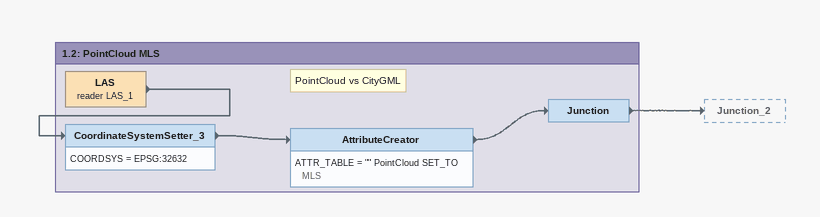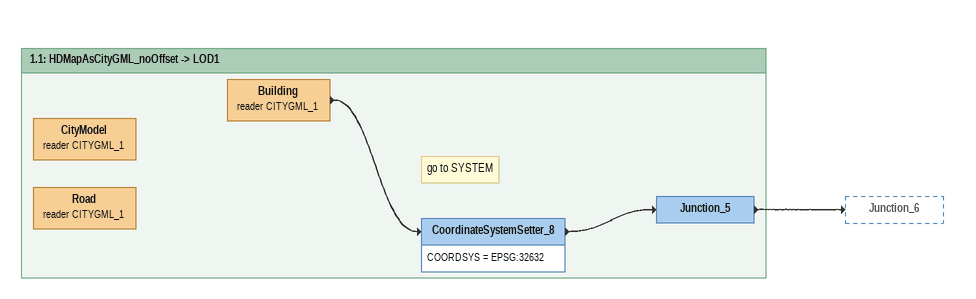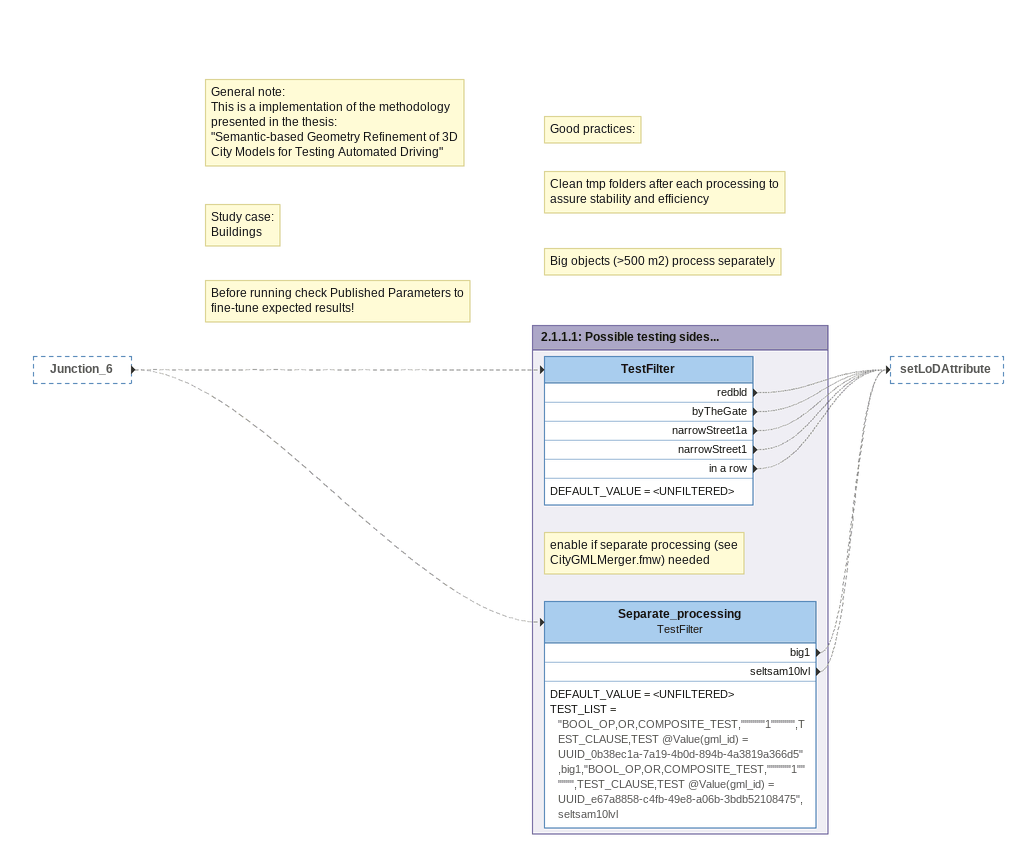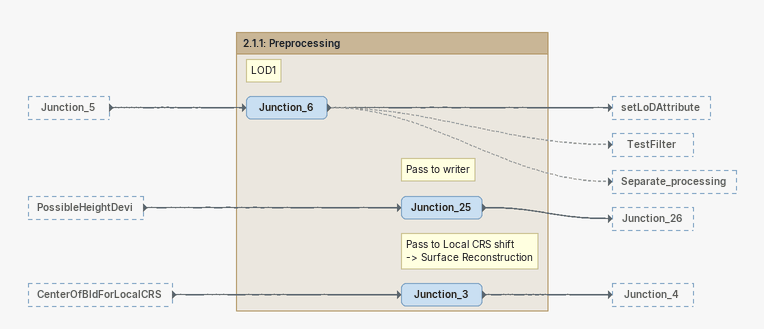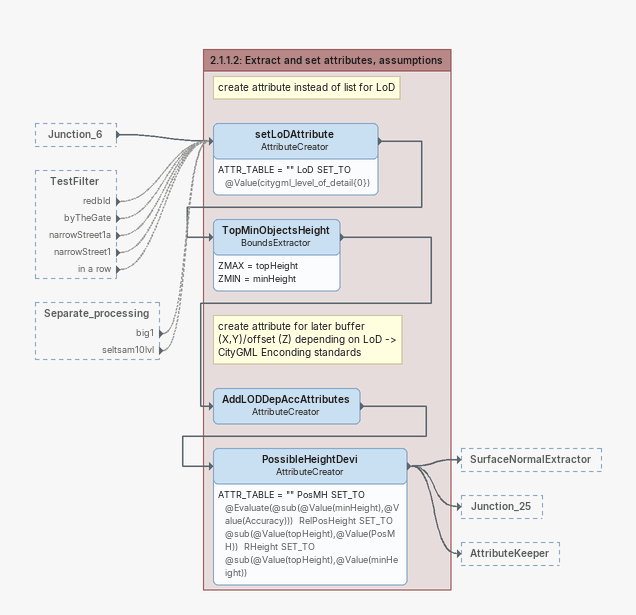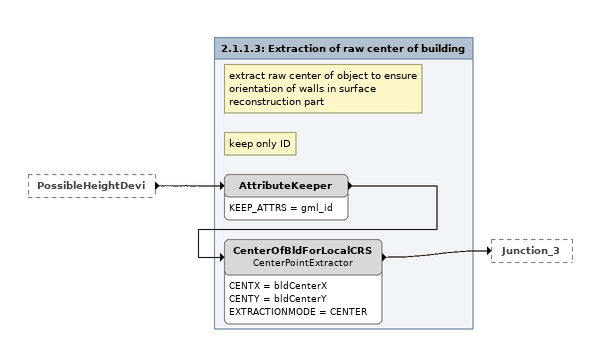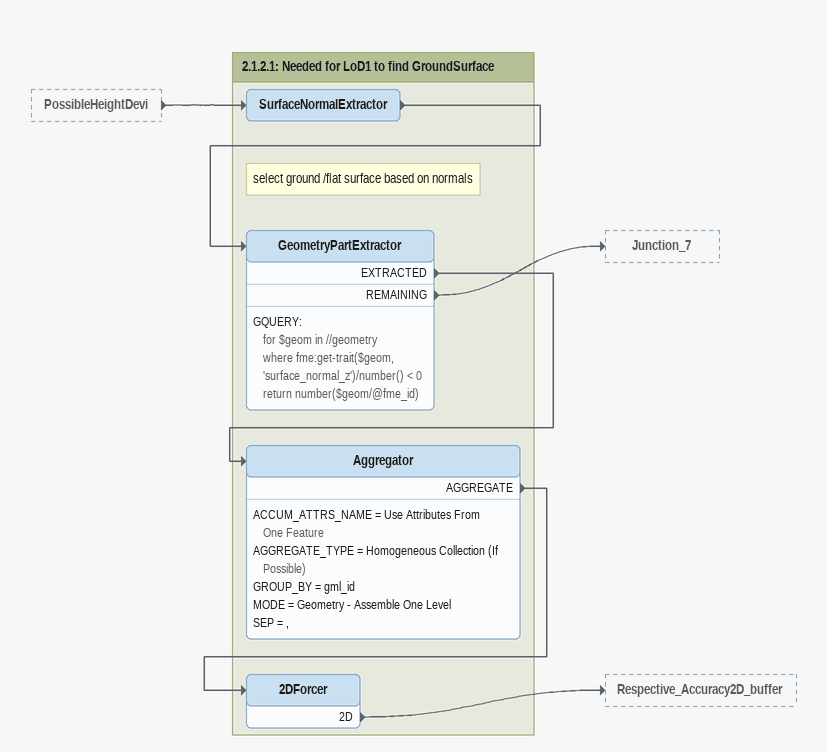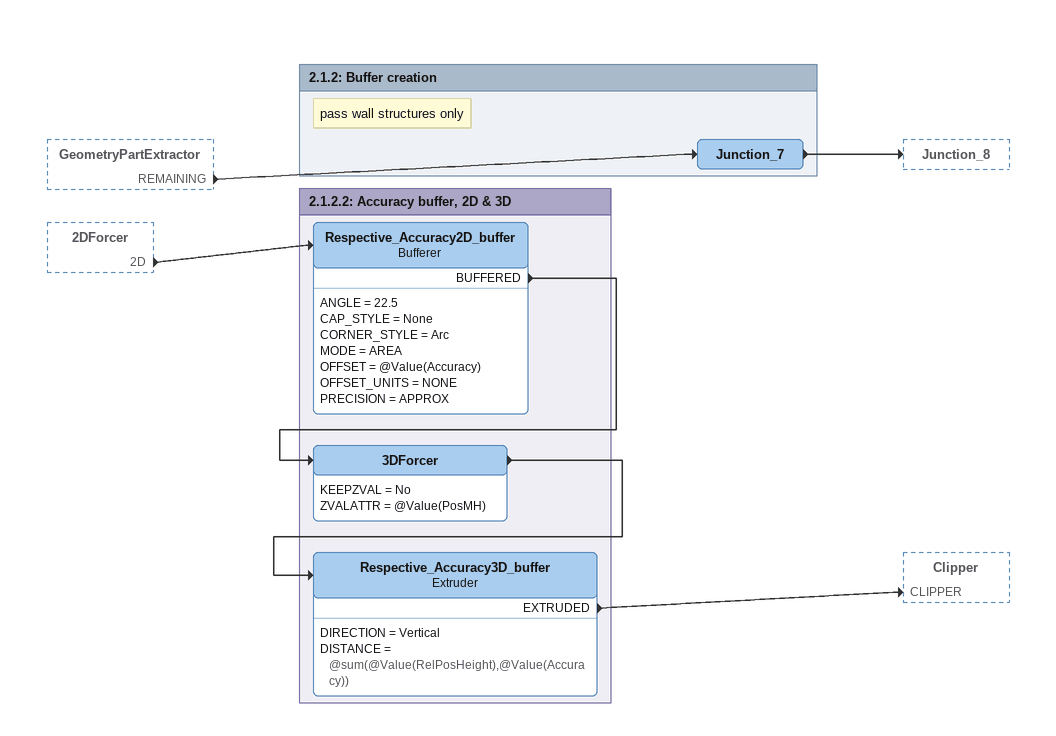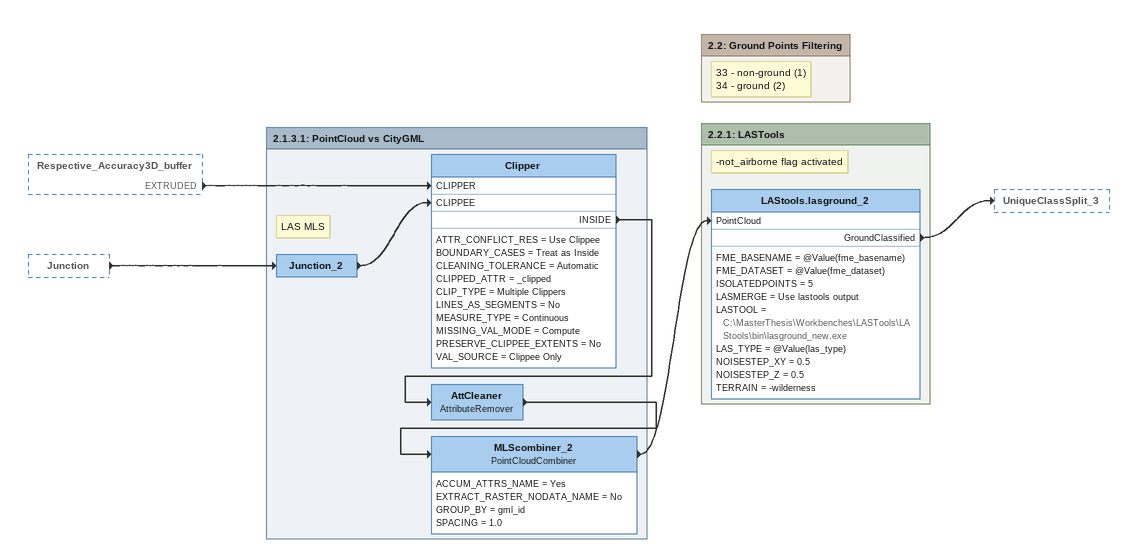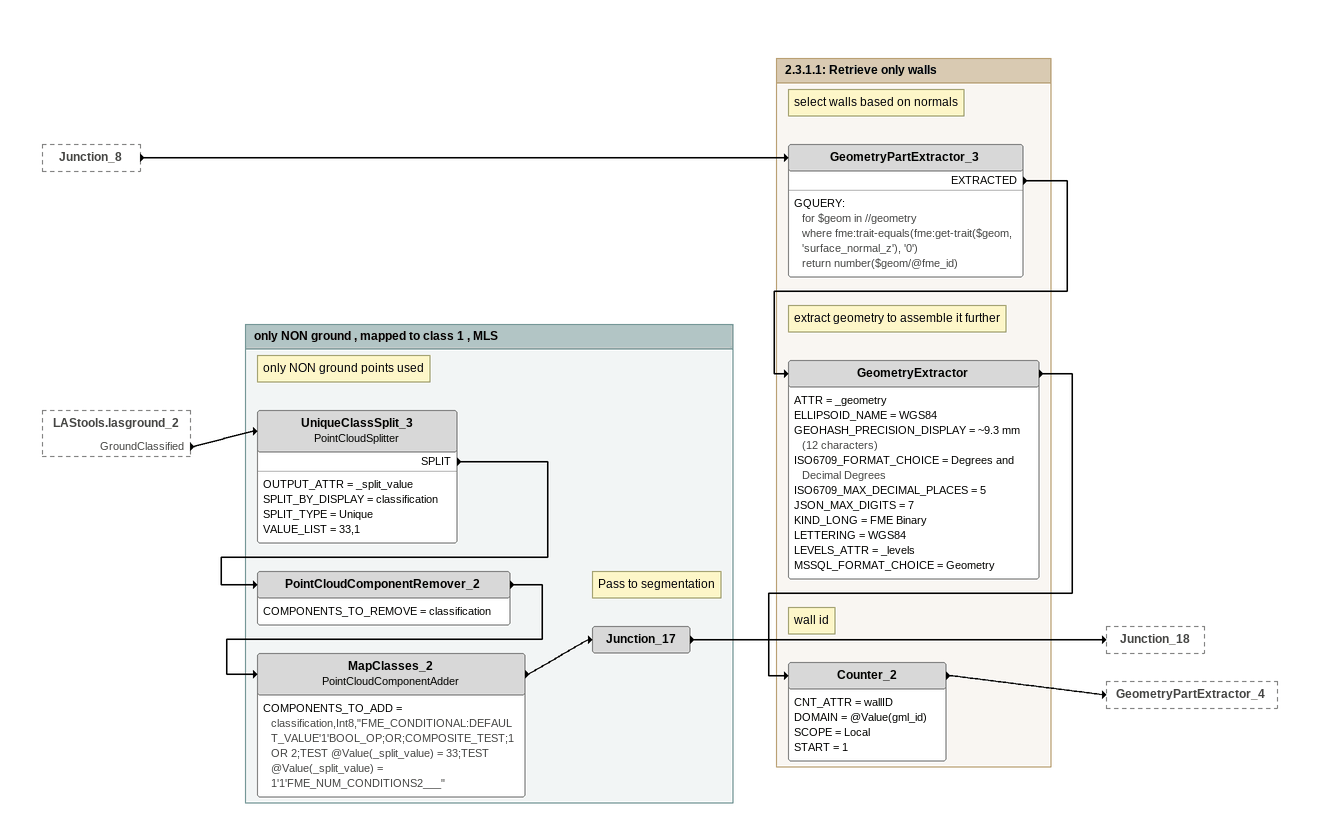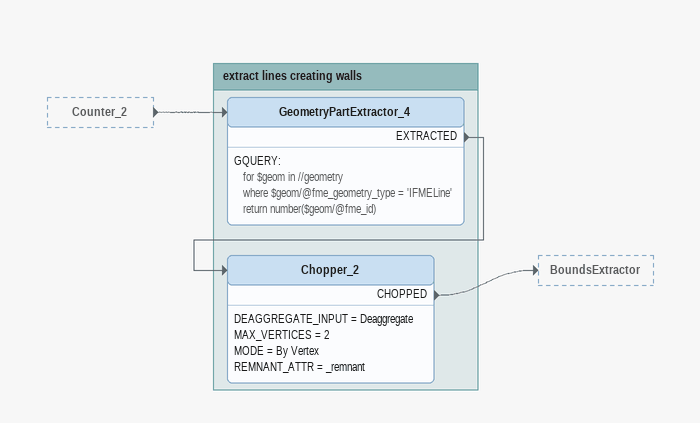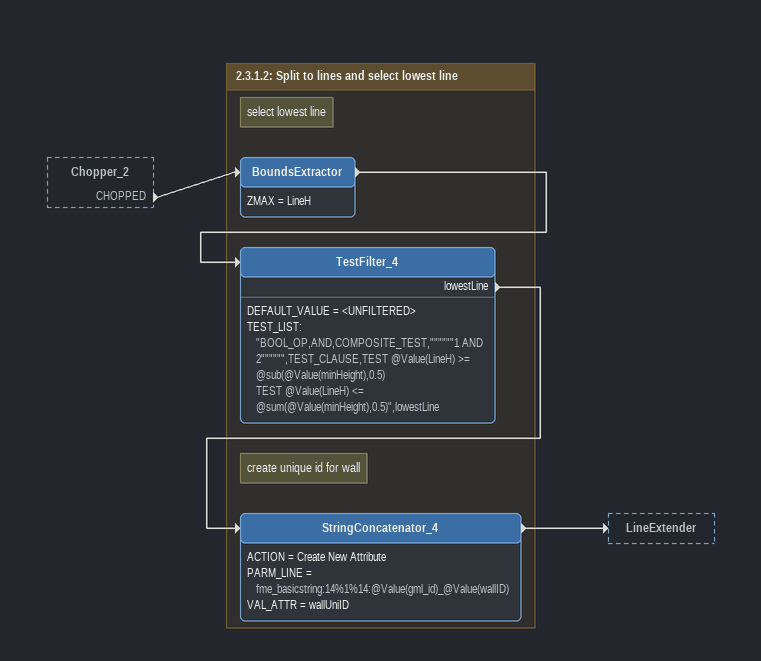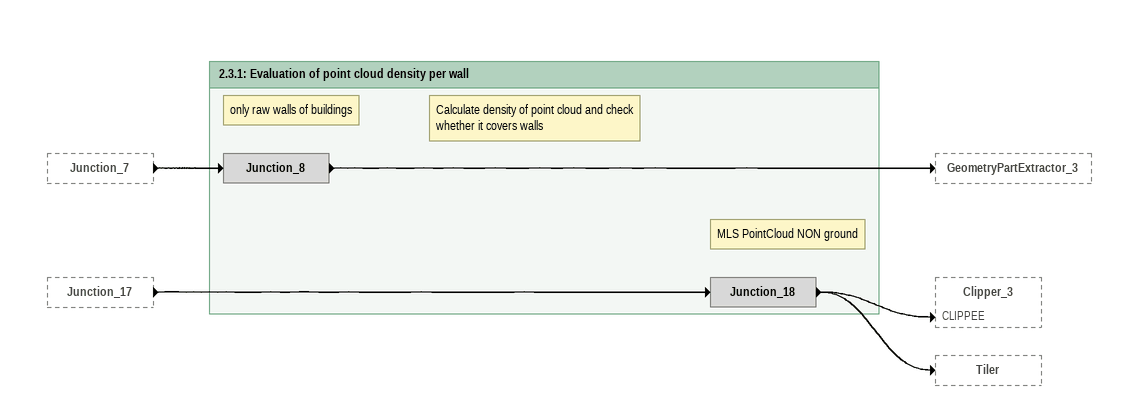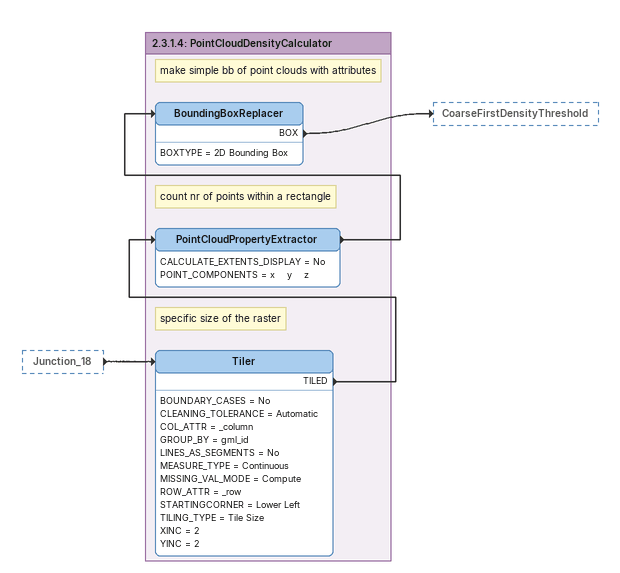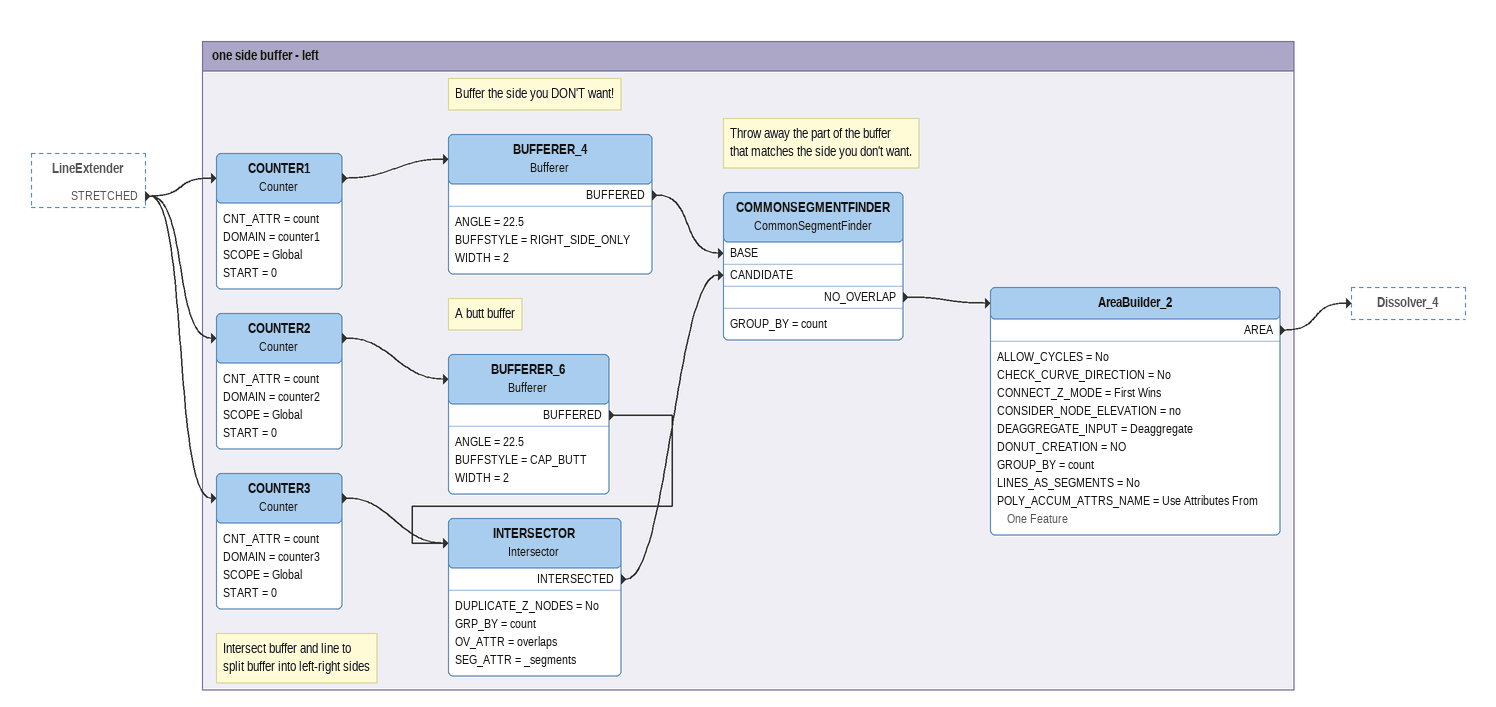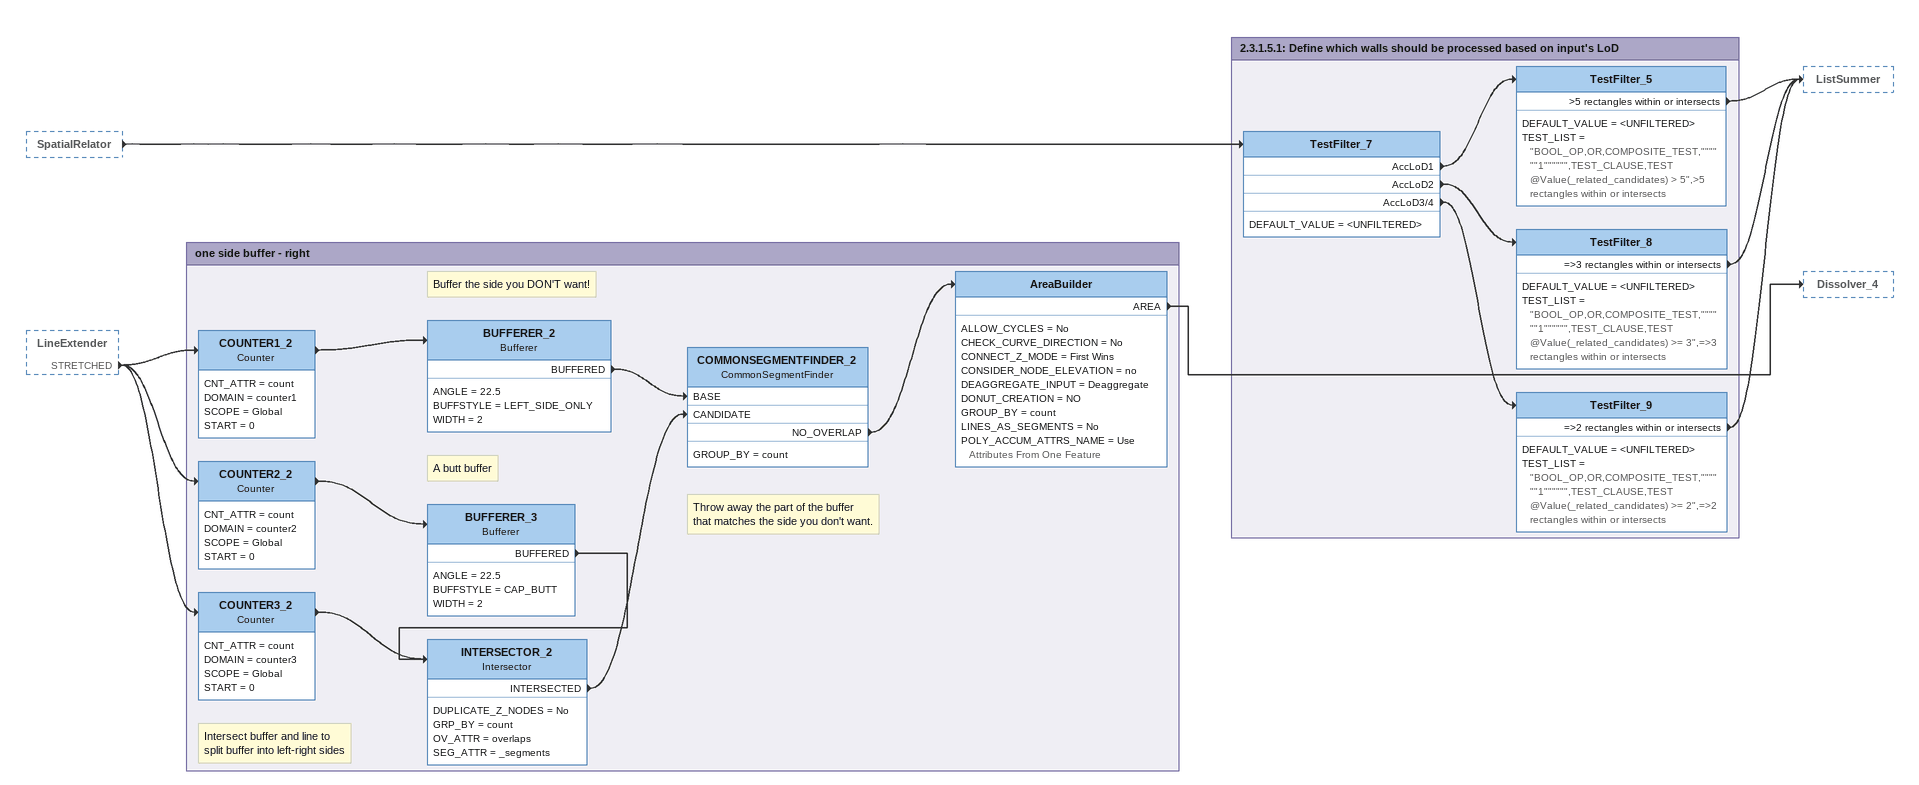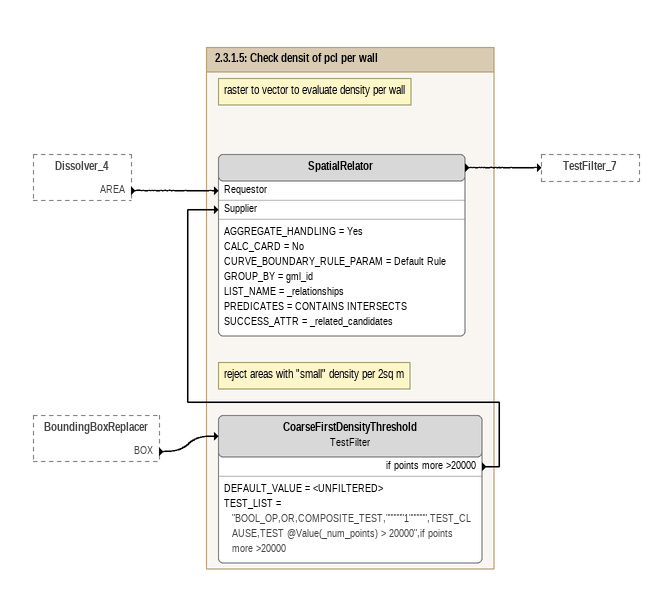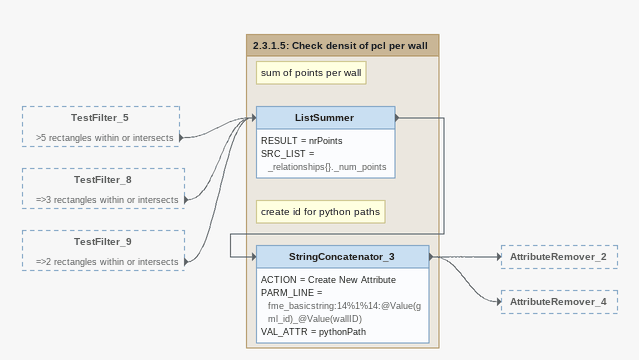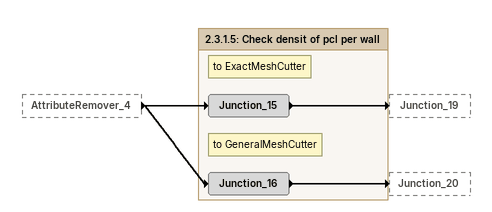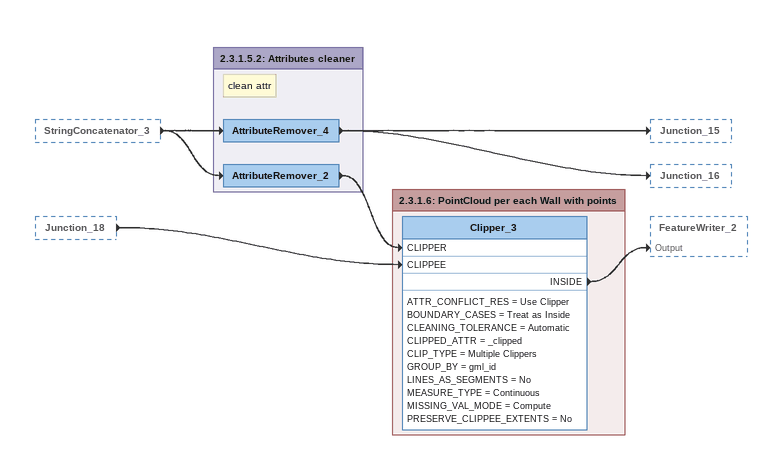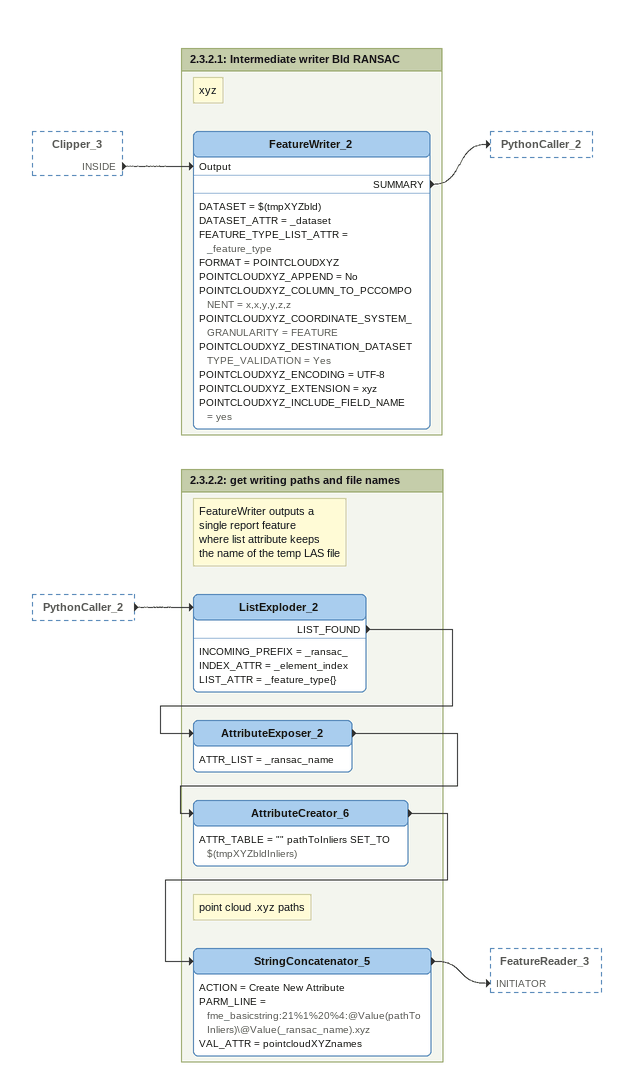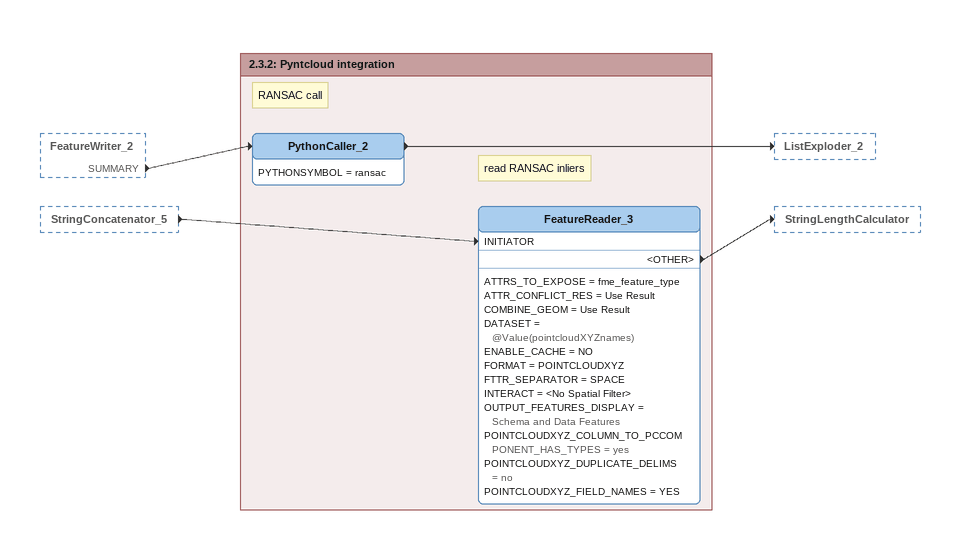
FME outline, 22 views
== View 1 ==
Bookmark: 1.2: PointCloud MLS
LAS (reader LAS_1)
    -> CoordinateSystemSetter_3
CoordinateSystemSetter_3
    COORDSYS = EPSG:32632
    -> AttributeCreator
AttributeCreator
    ATTR_TABLE = "" PointCloud SET_TO MLS
    -> Junction
Note: PointCloud vs CityGML
Junction
    -> Junction_2

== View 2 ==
Bookmark: 1.1: HDMapAsCityGML_noOffset -> LOD1
CityModel (reader CITYGML_1)
Road (reader CITYGML_1)
Building (reader CITYGML_1)
    -> CoordinateSystemSetter_8
CoordinateSystemSetter_8
    COORDSYS = EPSG:32632
    -> Junction_5
Note: go to SYSTEM
Junction_5
    -> Junction_6

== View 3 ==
Junction_6 [outside]
    -> TestFilter [off]
    -> Separate_processing [off]
Note: General note: / This is a implementation of the methodology presented in the thesis: / "Semantic-based Geometry Refinement of 3D City Models for Testing Automated Driving"
Note: Study case: / Buildings
Note: Before running check Published Parameters to fine-tune expected results!
Note: Good practices:
Note: Clean tmp folders after each processing to assure stability and efficiency
Note: Big objects (>500 m2) process separately

Bookmark: 2.1.1.1: Possible testing sides...
TestFilter
    DEFAULT_VALUE = <UNFILTERED>
    redbld -> setLoDAttribute [off]
    byTheGate -> setLoDAttribute [off]
    narrowStreet1a -> setLoDAttribute [off]
    narrowStreet1 -> setLoDAttribute [off]
    in a row -> setLoDAttribute [off]
Note: enable if separate processing (see CityGMLMerger.fmw) needed
Separate_processing: TestFilter
    DEFAULT_VALUE = <UNFILTERED>
    TEST_LIST = "BOOL_OP,OR,COMPOSITE_TEST,""""""1"""""",TEST_CLAUSE,TEST @Value(gml_id) = UUID_0b38ec1a-7a19-4b0d-894b-4a3819a366d5",big1,"BOOL_OP,OR,COMPOSITE_TEST,""""""1"""""",TEST_CLAUSE,TEST @Value(gml_id) = UUID_e67a8858-c4fb-49e8-a06b-3bdb52108475",seltsam10lvl
    big1 -> setLoDAttribute [off]
    seltsam10lvl -> setLoDAttribute [off]

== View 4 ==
Junction_5 [outside]
    -> Junction_6
PossibleHeightDevi [outside]
    -> Junction_25
CenterOfBldForLocalCRS [outside]
    -> Junction_3

Bookmark: 2.1.1: Preprocessing
Note: LOD1
Junction_6
    -> setLoDAttribute
    -> TestFilter [off]
    -> Separate_processing [off]
Note: Pass to Local CRS shift / -> Surface Reconstruction
Junction_3
    -> Junction_4
Note: Pass to writer
Junction_25
    -> Junction_26

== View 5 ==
Junction_6 [outside]
    -> setLoDAttribute
TestFilter [outside]
    redbld -> setLoDAttribute [off]
    byTheGate -> setLoDAttribute [off]
    narrowStreet1a -> setLoDAttribute [off]
    narrowStreet1 -> setLoDAttribute [off]
    in a row -> setLoDAttribute [off]
Separate_processing [outside]
    big1 -> setLoDAttribute [off]
    seltsam10lvl -> setLoDAttribute [off]

Bookmark: 2.1.1.2: Extract and set attributes, assumptions
Note: create attribute instead of list for LoD
setLoDAttribute: AttributeCreator
    ATTR_TABLE = "" LoD SET_TO @Value(citygml_level_of_detail{0})
    -> TopMinObjectsHeight
TopMinObjectsHeight: BoundsExtractor
    ZMAX = topHeight
    ZMIN = minHeight
    -> AddLODDepAccAttributes
Note: create attribute for later buffer (X,Y)/offset (Z) depending on LoD -> CityGML Enconding standards
AddLODDepAccAttributes: AttributeCreator
    -> PossibleHeightDevi
PossibleHeightDevi: AttributeCreator
    ATTR_TABLE = "" PosMH SET_TO @Evaluate(@sub(@Value(minHeight),@Value(Accuracy)))  RelPosHeight SET_TO @sub(@Value(topHeight),@Value(PosMH))  RHeight SET_TO @sub(@Value(topHeight),@Value(minHeight))
    -> SurfaceNormalExtractor
    -> Junction_25
    -> AttributeKeeper

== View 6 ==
PossibleHeightDevi [outside]
    -> AttributeKeeper

Bookmark: 2.1.1.3: Extraction of raw center of building
Note: extract raw center of object to ensure orientation of walls in surface reconstruction part
Note: keep only ID
AttributeKeeper
    KEEP_ATTRS = gml_id
    -> CenterOfBldForLocalCRS
CenterOfBldForLocalCRS: CenterPointExtractor
    CENTX = bldCenterX
    CENTY = bldCenterY
    EXTRACTIONMODE = CENTER
    -> Junction_3

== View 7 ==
PossibleHeightDevi [outside]
    -> SurfaceNormalExtractor

Bookmark: 2.1.2.1: Needed for LoD1 to find GroundSurface
SurfaceNormalExtractor
    -> GeometryPartExtractor
Note: select ground /flat surface based on normals
GeometryPartExtractor
    GQUERY:
      for $geom in //geometry
      where fme:get-trait($geom, 'surface_normal_z')/number() < 0
      return number($geom/@fme_id)
    EXTRACTED -> Aggregator
    REMAINING -> Junction_7
Aggregator
    ACCUM_ATTRS_NAME = Use Attributes From One Feature
    AGGREGATE_TYPE = Homogeneous Collection (If Possible)
    GROUP_BY = gml_id
    MODE = Geometry - Assemble One Level
    SEP = ,
    AGGREGATE -> 2DForcer
2DForcer
    2D -> Respective_Accuracy2D_buffer

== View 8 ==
GeometryPartExtractor [outside]
    REMAINING -> Junction_7
2DForcer [outside]
    2D -> Respective_Accuracy2D_buffer

Bookmark: 2.1.2: Buffer creation
Note: pass wall structures only
Junction_7
    -> Junction_8

Bookmark: 2.1.2.2: Accuracy buffer, 2D & 3D
Respective_Accuracy2D_buffer: Bufferer
    ANGLE = 22.5
    CAP_STYLE = None
    CORNER_STYLE = Arc
    MODE = AREA
    OFFSET = @Value(Accuracy)
    OFFSET_UNITS = NONE
    PRECISION = APPROX
    BUFFERED -> 3DForcer
3DForcer
    KEEPZVAL = No
    ZVALATTR = @Value(PosMH)
    -> Respective_Accuracy3D_buffer
Respective_Accuracy3D_buffer: Extruder
    DIRECTION = Vertical
    DISTANCE = @sum(@Value(RelPosHeight),@Value(Accuracy))
    EXTRUDED -> Clipper [CLIPPER]

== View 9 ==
Respective_Accuracy3D_buffer [outside]
    EXTRUDED -> Clipper [CLIPPER]
Junction [outside]
    -> Junction_2

Bookmark: 2.1.3.1: PointCloud vs CityGML
Note: LAS MLS
Junction_2
    -> Clipper [CLIPPEE]
Clipper
    ATTR_CONFLICT_RES = Use Clippee
    BOUNDARY_CASES = Treat as Inside
    CLEANING_TOLERANCE = Automatic
    CLIPPED_ATTR = _clipped
    CLIP_TYPE = Multiple Clippers
    LINES_AS_SEGMENTS = No
    MEASURE_TYPE = Continuous
    MISSING_VAL_MODE = Compute
    PRESERVE_CLIPPEE_EXTENTS = No
    VAL_SOURCE = Clippee Only
    INSIDE -> AttCleaner
AttCleaner: AttributeRemover
    -> MLScombiner_2
MLScombiner_2: PointCloudCombiner
    ACCUM_ATTRS_NAME = Yes
    EXTRACT_RASTER_NODATA_NAME = No
    GROUP_BY = gml_id
    SPACING = 1.0
    -> LAStools.lasground_2 [PointCloud]

Bookmark: 2.2.1: LASTools
Note: -not_airborne flag activated
LAStools.lasground_2
    FME_BASENAME = @Value(fme_basename)
    FME_DATASET = @Value(fme_dataset)
    ISOLATEDPOINTS = 5
    LASMERGE = Use lastools output
    LASTOOL = C:\MasterThesis\Workbenches\LASTools\LAStools\bin\lasground_new.exe
    LAS_TYPE = @Value(las_type)
    NOISESTEP_XY = 0.5
    NOISESTEP_Z = 0.5
    TERRAIN = -wilderness
    GroundClassified -> UniqueClassSplit_3

Bookmark: 2.2: Ground Points Filtering
Note: 33 - non-ground (1) / 34 - ground (2)

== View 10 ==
Junction_8 [outside]
    -> GeometryPartExtractor_3
LAStools.lasground_2 [outside]
    GroundClassified -> UniqueClassSplit_3

Bookmark: 2.3.1.1: Retrieve only walls
Note: select walls based on normals
GeometryPartExtractor_3
    GQUERY:
      for $geom in //geometry
      where fme:trait-equals(fme:get-trait($geom, 'surface_normal_z'), '0')
      return number($geom/@fme_id)
    EXTRACTED -> GeometryExtractor
Note: extract geometry to assemble it further
GeometryExtractor
    ATTR = _geometry
    ELLIPSOID_NAME = WGS84
    GEOHASH_PRECISION_DISPLAY = ~9.3 mm (12 characters)
    ISO6709_FORMAT_CHOICE = Degrees and Decimal Degrees
    ISO6709_MAX_DECIMAL_PLACES = 5
    JSON_MAX_DIGITS = 7
    KIND_LONG = FME Binary
    LETTERING = WGS84
    LEVELS_ATTR = _levels
    MSSQL_FORMAT_CHOICE = Geometry
    -> Counter_2
Note: wall id
Counter_2
    CNT_ATTR = wallID
    DOMAIN = @Value(gml_id)
    SCOPE = Local
    START = 1
    -> GeometryPartExtractor_4

Bookmark: only NON ground , mapped to class 1 , MLS
Note: only NON ground points used
UniqueClassSplit_3: PointCloudSplitter
    OUTPUT_ATTR = _split_value
    SPLIT_BY_DISPLAY = classification
    SPLIT_TYPE = Unique
    VALUE_LIST = 33,1
    SPLIT -> PointCloudComponentRemover_2
PointCloudComponentRemover_2
    COMPONENTS_TO_REMOVE = classification
    -> MapClasses_2
MapClasses_2: PointCloudComponentAdder
    COMPONENTS_TO_ADD = classification,Int8,"FME_CONDITIONAL:DEFAULT_VALUE'1'BOOL_OP;OR;COMPOSITE_TEST;1 OR 2;TEST @Value(_split_value) = 33;TEST @Value(_split_value) = 1'1'FME_NUM_CONDITIONS2___"
    -> Junction_17
Note: Pass to segmentation
Junction_17
    -> Junction_18

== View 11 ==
Counter_2 [outside]
    -> GeometryPartExtractor_4

Bookmark: extract lines creating walls
GeometryPartExtractor_4
    GQUERY:
      for $geom in //geometry
      where $geom/@fme_geometry_type = 'IFMELine'
      return number($geom/@fme_id)
    EXTRACTED -> Chopper_2
Chopper_2
    DEAGGREGATE_INPUT = Deaggregate
    MAX_VERTICES = 2
    MODE = By Vertex
    REMNANT_ATTR = _remnant
    CHOPPED -> BoundsExtractor

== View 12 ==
Chopper_2 [outside]
    CHOPPED -> BoundsExtractor

Bookmark: 2.3.1.2: Split to lines and select lowest line
Note: select lowest line
BoundsExtractor
    ZMAX = LineH
    -> TestFilter_4
TestFilter_4
    DEFAULT_VALUE = <UNFILTERED>
    TEST_LIST:
      "BOOL_OP,AND,COMPOSITE_TEST,""""""1 AND 2"""""",TEST_CLAUSE,TEST @Value(LineH) >= @sub(@Value(minHeight),0.5)
      TEST @Value(LineH) <= @sum(@Value(minHeight),0.5)",lowestLine
    lowestLine -> StringConcatenator_4
Note: create unique id for wall
StringConcatenator_4
    ACTION = Create New Attribute
    PARM_LINE = fme_basicstring:14%1%14:@Value(gml_id)_@Value(wallID)
    VAL_ATTR = wallUniID
    -> LineExtender

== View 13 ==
Junction_7 [outside]
    -> Junction_8
Junction_17 [outside]
    -> Junction_18

Bookmark: 2.3.1: Evaluation of point cloud density per wall
Note: only raw walls of buildings
Note: Calculate density of point cloud and check whether it covers walls
Junction_8
    -> GeometryPartExtractor_3
Note: MLS PointCloud NON ground
Junction_18
    -> Clipper_3 [CLIPPEE]
    -> Tiler

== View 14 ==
Junction_18 [outside]
    -> Tiler

Bookmark: 2.3.1.4: PointCloudDensityCalculator
Note: specific size of the raster
Tiler
    BOUNDARY_CASES = No
    CLEANING_TOLERANCE = Automatic
    COL_ATTR = _column
    GROUP_BY = gml_id
    LINES_AS_SEGMENTS = No
    MEASURE_TYPE = Continuous
    MISSING_VAL_MODE = Compute
    ROW_ATTR = _row
    STARTINGCORNER = Lower Left
    TILING_TYPE = Tile Size
    XINC = 2
    YINC = 2
    TILED -> PointCloudPropertyExtractor
Note: count nr of points within a rectangle
PointCloudPropertyExtractor
    CALCULATE_EXTENTS_DISPLAY = No
    POINT_COMPONENTS = x    y    z
    -> BoundingBoxReplacer
Note: make simple bb of point clouds with attributes
BoundingBoxReplacer
    BOXTYPE = 2D Bounding Box
    BOX -> CoarseFirstDensityThreshold

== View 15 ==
LineExtender [outside]
    STRETCHED -> COUNTER1
    STRETCHED -> COUNTER2
    STRETCHED -> COUNTER3

Bookmark: one side buffer - left
COUNTER1: Counter
    CNT_ATTR = count
    DOMAIN = counter1
    SCOPE = Global
    START = 0
    -> BUFFERER_4
Note: Buffer the side you DON'T want!
BUFFERER_4: Bufferer
    ANGLE = 22.5
    BUFFSTYLE = RIGHT_SIDE_ONLY
    WIDTH = 2
    BUFFERED -> COMMONSEGMENTFINDER [BASE]
COUNTER2: Counter
    CNT_ATTR = count
    DOMAIN = counter2
    SCOPE = Global
    START = 0
    -> BUFFERER_6
Note: A butt buffer
BUFFERER_6: Bufferer
    ANGLE = 22.5
    BUFFSTYLE = CAP_BUTT
    WIDTH = 2
    BUFFERED -> INTERSECTOR
COUNTER3: Counter
    CNT_ATTR = count
    DOMAIN = counter3
    SCOPE = Global
    START = 0
    -> INTERSECTOR
Note: Intersect buffer and line to / split buffer into left-right sides
INTERSECTOR: Intersector
    DUPLICATE_Z_NODES = No
    GRP_BY = count
    OV_ATTR = overlaps
    SEG_ATTR = _segments
    INTERSECTED -> COMMONSEGMENTFINDER [CANDIDATE]
Note: Throw away the part of the buffer / that matches the side you don't want.
COMMONSEGMENTFINDER: CommonSegmentFinder
    GROUP_BY = count
    NO_OVERLAP -> AreaBuilder_2
AreaBuilder_2
    ALLOW_CYCLES = No
    CHECK_CURVE_DIRECTION = No
    CONNECT_Z_MODE = First Wins
    CONSIDER_NODE_ELEVATION = no
    DEAGGREGATE_INPUT = Deaggregate
    DONUT_CREATION = NO
    GROUP_BY = count
    LINES_AS_SEGMENTS = No
    POLY_ACCUM_ATTRS_NAME = Use Attributes From One Feature
    AREA -> Dissolver_4

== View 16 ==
SpatialRelator [outside]
    -> TestFilter_7
LineExtender [outside]
    STRETCHED -> COUNTER1_2
    STRETCHED -> COUNTER2_2
    STRETCHED -> COUNTER3_2

Bookmark: one side buffer - right
COUNTER1_2: Counter
    CNT_ATTR = count
    DOMAIN = counter1
    SCOPE = Global
    START = 0
    -> BUFFERER_2
Note: Buffer the side you DON'T want!
BUFFERER_2: Bufferer
    ANGLE = 22.5
    BUFFSTYLE = LEFT_SIDE_ONLY
    WIDTH = 2
    BUFFERED -> COMMONSEGMENTFINDER_2 [BASE]
COUNTER2_2: Counter
    CNT_ATTR = count
    DOMAIN = counter2
    SCOPE = Global
    START = 0
    -> BUFFERER_3
Note: A butt buffer
BUFFERER_3: Bufferer
    ANGLE = 22.5
    BUFFSTYLE = CAP_BUTT
    WIDTH = 2
    BUFFERED -> INTERSECTOR_2
COUNTER3_2: Counter
    CNT_ATTR = count
    DOMAIN = counter3
    SCOPE = Global
    START = 0
    -> INTERSECTOR_2
Note: Intersect buffer and line to / split buffer into left-right sides
INTERSECTOR_2: Intersector
    DUPLICATE_Z_NODES = No
    GRP_BY = count
    OV_ATTR = overlaps
    SEG_ATTR = _segments
    INTERSECTED -> COMMONSEGMENTFINDER_2 [CANDIDATE]
Note: Throw away the part of the buffer / that matches the side you don't want.
COMMONSEGMENTFINDER_2: CommonSegmentFinder
    GROUP_BY = count
    NO_OVERLAP -> AreaBuilder
AreaBuilder
    ALLOW_CYCLES = No
    CHECK_CURVE_DIRECTION = No
    CONNECT_Z_MODE = First Wins
    CONSIDER_NODE_ELEVATION = no
    DEAGGREGATE_INPUT = Deaggregate
    DONUT_CREATION = NO
    GROUP_BY = count
    LINES_AS_SEGMENTS = No
    POLY_ACCUM_ATTRS_NAME = Use Attributes From One Feature
    AREA -> Dissolver_4

Bookmark: 2.3.1.5.1: Define which walls should be processed based on input's LoD
TestFilter_7
    DEFAULT_VALUE = <UNFILTERED>
    AccLoD1 -> TestFilter_5
    AccLoD2 -> TestFilter_8
    AccLoD3/4 -> TestFilter_9
TestFilter_5
    DEFAULT_VALUE = <UNFILTERED>
    TEST_LIST = "BOOL_OP,OR,COMPOSITE_TEST,""""""1"""""",TEST_CLAUSE,TEST @Value(_related_candidates) > 5",>5 rectangles within or intersects
    >5 rectangles within or intersects -> ListSummer
TestFilter_8
    DEFAULT_VALUE = <UNFILTERED>
    TEST_LIST = "BOOL_OP,OR,COMPOSITE_TEST,""""""1"""""",TEST_CLAUSE,TEST @Value(_related_candidates) >= 3",=>3 rectangles within or intersects
    =>3 rectangles within or intersects -> ListSummer
TestFilter_9
    DEFAULT_VALUE = <UNFILTERED>
    TEST_LIST = "BOOL_OP,OR,COMPOSITE_TEST,""""""1"""""",TEST_CLAUSE,TEST @Value(_related_candidates) >= 2",=>2 rectangles within or intersects
    =>2 rectangles within or intersects -> ListSummer

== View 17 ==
Dissolver_4 [outside]
    AREA -> SpatialRelator [Requestor]
BoundingBoxReplacer [outside]
    BOX -> CoarseFirstDensityThreshold

Bookmark: 2.3.1.5: Check densit of pcl per wall
Note: reject areas with "small" density per 2sq m
CoarseFirstDensityThreshold: TestFilter
    DEFAULT_VALUE = <UNFILTERED>
    TEST_LIST = "BOOL_OP,OR,COMPOSITE_TEST,""""""1"""""",TEST_CLAUSE,TEST @Value(_num_points) > 20000",if points more >20000
    if points more >20000 -> SpatialRelator [Supplier]
Note: raster to vector to evaluate density per wall
SpatialRelator
    AGGREGATE_HANDLING = Yes
    CALC_CARD = No
    CURVE_BOUNDARY_RULE_PARAM = Default Rule
    GROUP_BY = gml_id
    LIST_NAME = _relationships
    PREDICATES = CONTAINS INTERSECTS
    SUCCESS_ATTR = _related_candidates
    -> TestFilter_7

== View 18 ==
TestFilter_5 [outside]
    >5 rectangles within or intersects -> ListSummer
TestFilter_8 [outside]
    =>3 rectangles within or intersects -> ListSummer
TestFilter_9 [outside]
    =>2 rectangles within or intersects -> ListSummer

Bookmark: 2.3.1.5: Check densit of pcl per wall
Note: sum of points per wall
ListSummer
    RESULT = nrPoints
    SRC_LIST = _relationships{}._num_points
    -> StringConcatenator_3
Note: create id for python paths
StringConcatenator_3
    ACTION = Create New Attribute
    PARM_LINE = fme_basicstring:14%1%14:@Value(gml_id)_@Value(wallID)
    VAL_ATTR = pythonPath
    -> AttributeRemover_2
    -> AttributeRemover_4

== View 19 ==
AttributeRemover_4 [outside]
    -> Junction_15
    -> Junction_16

Bookmark: 2.3.1.5: Check densit of pcl per wall
Note: to ExactMeshCutter
Junction_15
    -> Junction_19
Note: to GeneralMeshCutter
Junction_16
    -> Junction_20

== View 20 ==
StringConcatenator_3 [outside]
    -> AttributeRemover_2
    -> AttributeRemover_4
Junction_18 [outside]
    -> Clipper_3 [CLIPPEE]

Bookmark: 2.3.1.5.2: Attributes cleaner
Note: clean attr
AttributeRemover_4
    -> Junction_15
    -> Junction_16
AttributeRemover_2
    -> Clipper_3 [CLIPPER]

Bookmark: 2.3.1.6: PointCloud per each Wall with points
Clipper_3
    ATTR_CONFLICT_RES = Use Clipper
    BOUNDARY_CASES = Treat as Inside
    CLEANING_TOLERANCE = Automatic
    CLIPPED_ATTR = _clipped
    CLIP_TYPE = Multiple Clippers
    GROUP_BY = gml_id
    LINES_AS_SEGMENTS = No
    MEASURE_TYPE = Continuous
    MISSING_VAL_MODE = Compute
    PRESERVE_CLIPPEE_EXTENTS = No
    INSIDE -> FeatureWriter_2 [Output]

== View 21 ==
Clipper_3 [outside]
    INSIDE -> FeatureWriter_2 [Output]
PythonCaller_2 [outside]
    -> ListExploder_2

Bookmark: 2.3.2.1: Intermediate writer Bld RANSAC
Note: xyz
FeatureWriter_2
    DATASET = $(tmpXYZbld)
    DATASET_ATTR = _dataset
    FEATURE_TYPE_LIST_ATTR = _feature_type
    FORMAT = POINTCLOUDXYZ
    POINTCLOUDXYZ_APPEND = No
    POINTCLOUDXYZ_COLUMN_TO_PCCOMPONENT = x,x,y,y,z,z
    POINTCLOUDXYZ_COORDINATE_SYSTEM_GRANULARITY = FEATURE
    POINTCLOUDXYZ_DESTINATION_DATASETTYPE_VALIDATION = Yes
    POINTCLOUDXYZ_ENCODING = UTF-8
    POINTCLOUDXYZ_EXTENSION = xyz
    POINTCLOUDXYZ_INCLUDE_FIELD_NAME = yes
    SUMMARY -> PythonCaller_2

Bookmark: 2.3.2.2: get writing paths and file names
Note: FeatureWriter outputs a / single report feature / where list attribute keeps / the name of the temp LAS file
ListExploder_2
    INCOMING_PREFIX = _ransac_
    INDEX_ATTR = _element_index
    LIST_ATTR = _feature_type{}
    LIST_FOUND -> AttributeExposer_2
AttributeExposer_2
    ATTR_LIST = _ransac_name
    -> AttributeCreator_6
AttributeCreator_6
    ATTR_TABLE = "" pathToInliers SET_TO $(tmpXYZbldInliers)
    -> StringConcatenator_5
Note: point cloud .xyz paths
StringConcatenator_5
    ACTION = Create New Attribute
    PARM_LINE = fme_basicstring:21%1%20%4:@Value(pathToInliers)\@Value(_ransac_name).xyz
    VAL_ATTR = pointcloudXYZnames
    -> FeatureReader_3 [INITIATOR]

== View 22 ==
FeatureWriter_2 [outside]
    SUMMARY -> PythonCaller_2
StringConcatenator_5 [outside]
    -> FeatureReader_3 [INITIATOR]

Bookmark: 2.3.2: Pyntcloud integration
Note: RANSAC call
PythonCaller_2
    PYTHONSYMBOL = ransac
    -> ListExploder_2
Note: read RANSAC inliers
FeatureReader_3
    ATTRS_TO_EXPOSE = fme_feature_type
    ATTR_CONFLICT_RES = Use Result
    COMBINE_GEOM = Use Result
    DATASET = @Value(pointcloudXYZnames)
    ENABLE_CACHE = NO
    FORMAT = POINTCLOUDXYZ
    FTTR_SEPARATOR = SPACE
    INTERACT = <No Spatial Filter>
    OUTPUT_FEATURES_DISPLAY = Schema and Data Features
    POINTCLOUDXYZ_COLUMN_TO_PCCOMPONENT_HAS_TYPES = yes
    POINTCLOUDXYZ_DUPLICATE_DELIMS = no
    POINTCLOUDXYZ_FIELD_NAMES = YES
    <OTHER> -> StringLengthCalculator
